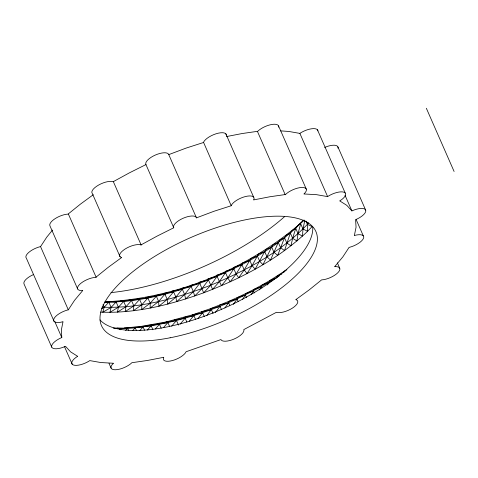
<?xml version="1.0" encoding="UTF-8"?>
<svg xmlns="http://www.w3.org/2000/svg" width="478" height="478" viewBox="0 0 478 478"><rect width="100%" height="100%" fill="white"/><g stroke="black" fill="none" stroke-linecap="round" stroke-linejoin="round"><path stroke-width="0.72" d="M307.778 222.282L307.426 224.385L307.557 231.334C278.184 259.423 241.324 278.411 203.646 292.811C170.748 304.671 135.937 313.634 100.715 312.116M33.55 274.539A12.458 4.768 -23.7 0 0 23.99 283.908L51.743 347.13A12.458 4.768 -23.7 0 1 61.303 337.755L61.805 337.57L61.339 330.005L63.024 321.694L62.528 321.849A12.458 4.768 -23.7 0 1 53.924 318.814A12.458 4.768 -23.7 0 1 67.834 309.923L68.306 309.834L74.538 300.339L82.736 290.528L82.294 290.582A12.458 4.768 -23.7 0 1 79.665 284.374A12.458 4.768 -23.7 0 1 95.809 277.324L108.165 267.363L121.621 257.546L121.304 257.487A12.458 4.768 -23.7 0 1 125.057 249.056A12.458 4.768 -23.7 0 1 140.974 244.921L157.095 236.102L173.759 227.773L145.862 164.39A12.458 4.768 -23.7 0 1 155.422 155.015A12.458 4.768 -23.7 0 1 168.692 154.424L196.464 217.86L213.881 211.306L231.221 205.737L203.52 142.277A12.458 4.768 -23.7 0 1 215.936 133.822A12.458 4.768 -23.7 0 1 226.333 134.987M231.221 205.737L231.274 205.498A12.458 4.768 -23.7 0 1 245.184 196.607A12.458 4.768 -23.7 0 1 253.782 199.649L253.609 199.924L269.879 196.763L285.491 194.516A12.458 4.768 -23.7 0 1 301.636 187.466A12.458 4.768 -23.7 0 1 304.259 193.674L303.912 193.966L316.561 194.677L327.627 196.619L328.016 196.333A12.458 4.768 -23.7 0 1 343.939 192.198A12.458 4.768 -23.7 0 1 340.187 200.635L339.727 200.891L346.825 205.367L351.898 210.918L352.382 210.679A12.458 4.768 -23.7 0 1 365.652 210.087L337.898 146.866M304.803 220.525L302.974 228.998L302.484 236.144L298.039 233.658L295.727 228.388L297.854 225.61L304.026 219.958M267.531 284.936L269.909 280.484L286.902 269.592M259.482 289.895L262.081 284.984L269.909 280.484L276.242 277.903L279.152 276.009M54.104 321.401L26.356 258.18A12.458 4.768 -23.7 0 1 40.08 246.702L40.552 246.612L46.784 237.118L52.538 230.061M251.153 294.705L253.471 290.959L253.973 289.357L262.081 284.984L268.941 282.367L276.242 277.903L277.437 275.878L281.936 273.912M283.926 272.269L284.625 271.181L285.928 270.572M242.579 299.342L245.369 295.051L245.632 293.582L253.973 289.357L261.335 286.722L268.941 282.367M233.384 304.384L237.076 298.977L261.335 286.722L261.914 288.043M224.851 308.011L228.615 302.723L237.076 298.977L237.082 297.639L245.632 293.582L253.471 290.959L254.338 292.936M215.363 312.582L220.029 306.273L228.615 302.723L228.37 301.51L237.082 297.639L245.369 295.051L246.529 297.68M206.645 315.743L211.354 309.607L220.029 306.273L221.475 309.565M302.933 220.8C277.228 248.13 242.693 265.565 208.468 279.929C175.414 292.775 140.353 302.466 104.634 302.072M198.023 318.515L202.624 312.708L211.354 309.607L213.086 313.556M189.294 321.192L193.871 315.57L202.624 312.708L204.357 316.663M180.152 324.144L185.147 318.175L193.871 315.57L195.61 319.519M226.524 136.559L242.125 133.541L257.738 131.295A12.458 4.768 -23.7 0 1 271.223 124.579A12.458 4.768 -23.7 0 1 278.626 127.196M171.656 326.133L176.478 320.505L185.147 318.175L186.88 322.124M308.74 222.868C282.11 251.607 246.588 270.375 210.78 285.199C176.209 298.565 139.349 308.764 101.969 307.145M163.649 327.424L167.898 322.554L176.478 320.505L178.497 325.112M155.314 328.972L159.449 324.317L167.898 322.554L169.63 326.504M147.32 330.059L151.168 325.775L159.449 324.317L161.182 328.267M119.44 329.521L120.372 328.488L135.232 327.771L151.168 325.775L152.9 329.724M139.851 330.489L143.083 326.928L144.529 330.22M125.666 330.477L127.65 328.29L128.522 330.268M132.836 330.4L135.232 327.771L136.391 330.406M303.626 220.657C249.271 268.475 177.732 298.23 105.285 301.833L108.811 302.15L111.123 307.414L109.91 312.373L118.401 307.217L123.671 301.427L125.983 306.697L125.224 311.608L133.834 305.854L139.606 299.431L141.918 304.701L141.637 309.541L150.2 303.243L156.336 296.211L158.648 301.481L158.875 306.201L167.222 299.431L173.586 291.831L172.02 291.132L182.309 289.226L184.622 294.496L185.637 298.977L193.369 291.634L199.792 283.263L199.021 282.277L208.468 279.929L212.585 289.369L219.366 281.65L225.508 272.633L225.52 271.295L233.808 268.708L234.071 267.238L241.904 264.615L242.412 263.014L249.773 260.385L250.514 258.646L257.373 256.023L258.347 254.141L264.681 251.559L265.876 249.534L271.659 247.012L273.063 244.838L278.28 242.4L279.881 240.076L284.518 237.745L286.304 235.266L290.337 233.067L292.303 230.438L295.727 228.388L292.65 238.337L290.929 245.806L286.83 243.015L284.518 237.745L277.688 255.371L273.972 252.282L271.659 247.012L262.972 264.681L259.691 261.293L257.373 256.023L252.085 265.649L247.036 273.553L244.216 269.885L241.904 264.615L236.12 273.978L230.145 281.835L227.821 277.903L225.508 272.633L216.803 275.167L217.054 276.38L221.428 285.701L227.821 277.903L233.808 268.708L236.12 273.978L238.695 277.778L244.216 269.885L249.773 260.385L252.085 265.649L255.144 269.18L264.681 251.559L266.993 256.829L270.5 260.068L278.28 242.4L280.592 247.67L284.506 250.609L290.337 233.067L292.65 238.337L296.934 240.978L298.039 233.658L300.656 223.734L302.974 228.998L307.557 231.334L312.146 226.572L307.426 224.385L305.98 221.093M77.639 288.939L49.885 225.718A12.458 4.768 -23.7 0 1 55.215 218.583A12.458 4.768 -23.7 0 1 68.061 214.102L80.412 204.142L93.306 194.719M280.544 130.858L288.808 131.456L299.879 133.398L300.268 133.111A12.458 4.768 -23.7 0 1 317.906 130.894M120.062 256.716L92.308 193.5A12.458 4.768 -23.7 0 1 98.635 185.034A12.458 4.768 -23.7 0 1 113.22 181.7L129.341 172.881L146.011 164.552M101.641 308.68L104.168 307.294L108.811 302.15L105.244 302.006M168.71 154.639L186.127 148.084L203.467 142.516M105.285 301.833L116.088 301.947L118.401 307.217L117.415 312.158L125.983 306.697L131.522 300.584L133.834 305.854L133.308 310.736L141.918 304.701L147.887 297.973L150.2 303.243L150.17 308.023L158.648 301.481L164.91 294.161L163.088 293.546L173.586 291.831L175.898 297.101L176.645 301.666L184.622 294.496L191.057 286.37L190.023 285.486L199.792 283.263L203.646 292.811L210.78 285.199L217.054 276.38L207.96 278.829L208.468 279.929L202.104 288.533L194.648 296.019L193.369 291.634L191.057 286.37L181.013 288.443L182.309 289.226L175.898 297.101L167.712 304.08L167.222 299.431L164.91 294.161L154.251 295.667L156.336 296.211L145.545 297.489L147.887 297.973L137.013 299.001L139.606 299.431L128.684 300.202L131.522 300.584L120.599 301.074L123.671 301.427L112.79 301.618L116.088 301.947L111.123 307.414L102.752 312.254L104.168 307.294L103.015 304.659M113.268 328.117L127.65 328.29L116.847 328.177L120.372 328.488L120.946 329.808M114.81 328.392L120.372 328.488L114.672 328.261M173.759 227.773L173.616 227.612A12.458 4.768 -23.7 0 1 183.176 218.237A12.458 4.768 -23.7 0 1 196.446 217.645L196.464 217.86M426.346 108.249L454.1 171.471M317.422 129.747L345.176 192.969M356.128 219.498L363.286 235.815M345.032 195.281L351.898 210.918M299.879 133.398L327.627 196.619M278.537 125.893L306.29 189.109M337.372 262.84L339.756 268.278M257.499 131.575L285.252 194.797M225.849 133.84L253.603 197.061M238.229 301.612L237.076 298.977L228.37 301.51L210.583 308.621L192.574 314.781L165.812 322.011L140.245 326.54L124.352 327.962L135.232 327.771L132.161 327.418L143.083 326.928L140.245 326.54L151.168 325.775L148.574 325.345L159.449 324.317L157.107 323.833L167.898 322.554L165.812 322.011L176.478 320.505L174.649 319.884L185.147 318.175L183.582 317.476L193.871 315.57L192.574 314.781L202.624 312.708L201.591 311.829L211.354 309.607L210.583 308.621L220.029 306.273L219.522 305.173L228.615 302.723L229.769 305.358M113.429 181.825L141.177 245.047M68.426 214.126L96.174 277.348M109.014 363.346L111.105 368.108M40.552 246.612L68.306 309.834M54.641 321.252L61.805 337.57M64.458 346.574L72.22 364.248M51.743 347.13A12.458 4.768 -23.7 0 0 65.014 346.538L65.498 346.299L70.571 351.85L77.669 356.325L77.209 356.582A12.458 4.768 -23.7 0 0 73.457 365.019A12.458 4.768 -23.7 0 0 89.374 360.884L89.768 360.603L100.834 362.539L113.483 363.256L113.137 363.543A12.458 4.768 -23.7 0 0 115.76 369.751A12.458 4.768 -23.7 0 0 131.904 362.7L147.517 360.454L163.787 357.293L163.607 357.568A12.458 4.768 -23.7 0 0 172.211 360.609A12.458 4.768 -23.7 0 0 186.121 351.718L220.95 339.571A12.458 4.768 -23.7 0 0 234.22 338.98A12.458 4.768 -23.7 0 0 243.78 329.605L276.421 312.295A12.458 4.768 -23.7 0 0 292.339 308.161A12.458 4.768 -23.7 0 0 296.091 299.73L295.774 299.67L309.23 289.853L321.586 279.893A12.458 4.768 -23.7 0 0 337.725 272.842A12.458 4.768 -23.7 0 0 335.102 266.634L334.66 266.688L342.857 256.877L349.089 247.383L349.561 247.293A12.458 4.768 -23.7 0 0 363.471 238.403A12.458 4.768 -23.7 0 0 354.867 235.367L354.365 235.523L356.056 227.211L355.59 219.647L356.092 219.462A12.458 4.768 -23.7 0 0 365.652 210.087M312.731 227.014A117.08 44.807 -23.7 0 1 221.517 309.344A117.08 44.807 -23.7 0 1 99.968 319.901M324.628 147.457A12.458 4.768 -23.7 0 1 337.988 148.168M284.739 216.492A146.352 56.004 -23.7 0 1 110.974 292.596M170.156 337.773A117.08 44.807 -23.7 0 0 315.994 231.764A117.08 44.807 -23.7 0 0 139.935 266.288A117.08 44.807 -23.7 0 0 170.156 337.773"/></g></svg>
